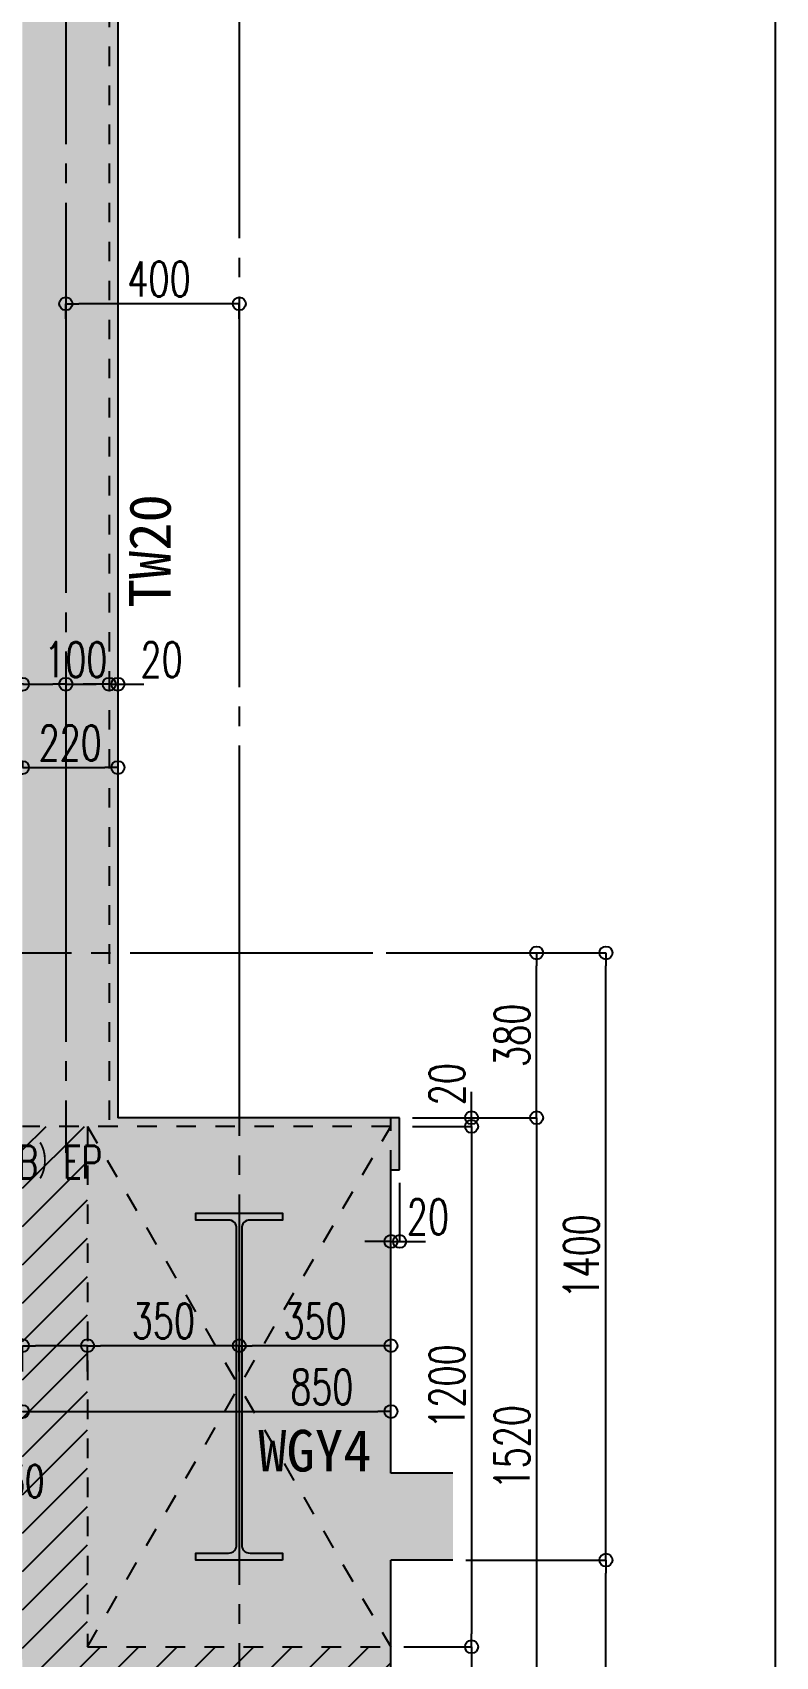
# Model space of a CAD drawing. Extents: x -229451 to 47804, y -161247 to 19812.
# Drawn here: x 41335 to 43050, y 8030 to 11775 of the extents above; entities that cross this region are included whole.
import ezdxf
from ezdxf.enums import TextEntityAlignment as Align

# ---------------------------------------------------------------- set-up
doc = ezdxf.new("R2010")
doc.units = 0
doc.header["$LTSCALE"] = 450
doc.linetypes.add('CENTER2', pattern=[2.3, 2, -0.1, 0.1, -0.1])
doc.linetypes.add('HIDDEN3', pattern=[0.2, 0.1, -0.1])
doc.layers.get('0').update_dxf_attribs({"linetype": 'CONTINUOUS'})
doc.layers.get('DEFPOINTS').update_dxf_attribs({"linetype": 'CONTINUOUS'})
doc.layers.add('E0_図面枠B_OFF', color=255, linetype='CONTINUOUS', plot=False)
for name, color, linetype in [('E1_文字A', 3, 'CONTINUOUS'), ('G1_ハッチング', 251, 'CONTINUOUS'), ('G2_ハッチング', 243, 'CONTINUOUS'), ('H寸法', 3, 'CONTINUOUS'), ('IA_通芯', 12, 'CENTER2'), ('IB_壁芯', 2, 'CENTER2'), ('ID1_躯体', 7, 'CONTINUOUS'), ('ID2_構造体', 8, 'HIDDEN3'), ('IE_鉄骨', 242, 'CONTINUOUS'), ('JA2_梁記号', 4, 'CONTINUOUS'), ('JA4_壁記号', 4, 'CONTINUOUS')]:
    doc.layers.add(name, color=color, linetype=linetype)
doc.styles.add('toda-A (0.7)', font='romans.shx', dxfattribs={"width": 0.7, "bigfont": 'extfont.shx'})
doc.styles.add('toda-G', font='')
doc.styles.get('toda-G').set_extended_font_data('MS Gothic')
doc.dimstyles.new('toda 1：30', dxfattribs={"dimscale": 30, "dimtxt": 2.7, "dimasz": 1, "dimexe": 0, "dimexo": 1, "dimgap": 0, "dimtad": 0, "dimdec": 3, "dimzin": 12, "dimdsep": 46, "dimtxsty": 'toda-A (0.7)', "dimblk": 'ORIGIN', "dimcen": 2.5, "dimclrd": 256, "dimclre": 256, "dimclrt": 7, "dimadec": 0, "dimazin": 0, "dimtfac": 1, "dimtdec": 3, "dimtix": 1, "dimtmove": 2, "dimatfit": 3, "dimldrblk": 'ORIGIN', "dimfxl": 0, "dimtvp": 0.7, "dimtolj": 1, "dimtzin": 0, "dimarcsym": 0})

# ---------------------------------------------------------------- blocks, each defined once
blk = doc.blocks.new('_Origin')
at = {"color": 0, "linetype": 'ByBlock', "lineweight": -2}
blk.add_line((0, 0), (-1, 0), dxfattribs=at)
blk.add_circle((0, 0), 0.5, dxfattribs=at)
blk = doc.blocks.new('*D316')
at = {"layer": 'DEFPOINTS', "color": 0, "transparency": 16777216}
for p in [(41462.2, 8746.5), (41462.2, 8657.2), (41812.2, 8657.2)]:
    blk.add_point(p, dxfattribs=at)
at = {"layer": 'H寸法', "linetype": 'CENTER2', "lineweight": -2, "transparency": 16777216}
for p, q in [((41462.2, 8687.2), (41462.2, 8746.5)), ((41812.2, 8687.2), (41812.2, 8746.5))]:
    blk.add_line(p, q, dxfattribs=at)
at = {"layer": 'H寸法', "lineweight": -2, "transparency": 16777216}
blk.add_line((41782.2, 8746.5), (41492.2, 8746.5), dxfattribs=at)
at = {"layer": 'H寸法', "lineweight": -2, "transparency": 16777216, "xscale": 30, "yscale": 30, "zscale": 30, "rotation": 180}
blk.add_blockref('_Origin', (41462.2, 8746.5), dxfattribs=at)
at = {"layer": 'H寸法', "lineweight": -2, "transparency": 16777216, "xscale": 30, "yscale": 30, "zscale": 30}
blk.add_blockref('_Origin', (41812.2, 8746.5), dxfattribs=at)
at = {"layer": 'H寸法', "color": 7, "transparency": 16777216, "insert": (41637.2, 8803.2), "char_height": 81, "attachment_point": 5, "style": 'toda-A (0.7)'}
blk.add_mtext('\\A1;350', dxfattribs=at)
blk = doc.blocks.new('*D317')
at = {"layer": 'DEFPOINTS', "color": 0, "transparency": 16777216}
for p in [(41812.2, 8746.5), (41812.2, 8657.2), (42162.2, 8657.2)]:
    blk.add_point(p, dxfattribs=at)
at = {"layer": 'H寸法', "linetype": 'CENTER2', "lineweight": -2, "transparency": 16777216}
for p, q in [((41812.2, 8687.2), (41812.2, 8746.5)), ((42162.2, 8687.2), (42162.2, 8746.5))]:
    blk.add_line(p, q, dxfattribs=at)
at = {"layer": 'H寸法', "lineweight": -2, "transparency": 16777216}
blk.add_line((42132.2, 8746.5), (41842.2, 8746.5), dxfattribs=at)
at = {"layer": 'H寸法', "lineweight": -2, "transparency": 16777216, "xscale": 30, "yscale": 30, "zscale": 30, "rotation": 180}
blk.add_blockref('_Origin', (41812.2, 8746.5), dxfattribs=at)
at = {"layer": 'H寸法', "lineweight": -2, "transparency": 16777216, "xscale": 30, "yscale": 30, "zscale": 30}
blk.add_blockref('_Origin', (42162.2, 8746.5), dxfattribs=at)
at = {"layer": 'H寸法', "color": 7, "transparency": 16777216, "insert": (41987.2, 8803.2), "char_height": 81, "attachment_point": 5, "style": 'toda-A (0.7)'}
blk.add_mtext('\\A1;350', dxfattribs=at)
blk = doc.blocks.new('*D318')
at = {"layer": 'DEFPOINTS', "color": 0, "transparency": 16777216}
for p in [(42162.2, 8594.6), (41312.2, 8564.2), (42162.2, 8545.6)]:
    blk.add_point(p, dxfattribs=at)
at = {"layer": 'H寸法', "linetype": 'CENTER2', "lineweight": -2, "transparency": 16777216}
for p, q in [((41312.2, 8594.2), (41312.2, 8594.6)), ((42162.2, 8575.6), (42162.2, 8594.6))]:
    blk.add_line(p, q, dxfattribs=at)
at = {"layer": 'H寸法', "lineweight": -2, "transparency": 16777216}
blk.add_line((41342.2, 8594.6), (42132.2, 8594.6), dxfattribs=at)
at = {"layer": 'H寸法', "lineweight": -2, "transparency": 16777216, "xscale": 30, "yscale": 30, "zscale": 30, "rotation": 180}
blk.add_blockref('_Origin', (41312.2, 8594.6), dxfattribs=at)
at = {"layer": 'H寸法', "lineweight": -2, "transparency": 16777216, "xscale": 30, "yscale": 30, "zscale": 30}
blk.add_blockref('_Origin', (42162.2, 8594.6), dxfattribs=at)
at = {"layer": 'H寸法', "color": 7, "transparency": 16777216, "insert": (42002.9, 8651.3), "char_height": 81, "attachment_point": 5, "style": 'toda-A (0.7)'}
blk.add_mtext('\\A1;850', dxfattribs=at)
blk = doc.blocks.new('*D319')
at = {"layer": 'DEFPOINTS', "color": 0, "transparency": 16777216}
for p in [(42182.2, 9252.2), (42162.2, 8052.2), (42348.2, 8052.2)]:
    blk.add_point(p, dxfattribs=at)
at = {"layer": 'H寸法', "linetype": 'CENTER2', "lineweight": -2, "transparency": 16777216}
for p, q in [((42212.2, 9252.2), (42348.2, 9252.2)), ((42192.2, 8052.2), (42348.2, 8052.2))]:
    blk.add_line(p, q, dxfattribs=at)
at = {"layer": 'H寸法', "lineweight": -2, "transparency": 16777216}
blk.add_line((42348.2, 9222.2), (42348.2, 8082.2), dxfattribs=at)
at = {"layer": 'H寸法', "lineweight": -2, "transparency": 16777216, "xscale": 30, "yscale": 30, "zscale": 30}
for p, rotation in [((42348.2, 9252.2), 90), ((42348.2, 8052.2), 270)]:
    blk.add_blockref('_Origin', p, dxfattribs=dict(at, rotation=rotation))
at = {"layer": 'H寸法', "color": 7, "transparency": 16777216, "insert": (42291.5, 8652.2), "char_height": 81, "attachment_point": 5, "rotation": 90, "style": 'toda-A (0.7)'}
blk.add_mtext('\\A1;1200', dxfattribs=at)
blk = doc.blocks.new('*D320')
at = {"layer": 'DEFPOINTS', "color": 0, "transparency": 16777216}
for p in [(41532.2, 10079.6), (41312.2, 10061), (41532.2, 10061)]:
    blk.add_point(p, dxfattribs=at)
at = {"layer": 'H寸法', "linetype": 'CENTER2', "lineweight": -2, "transparency": 16777216}
for p, q in [((41312.2, 10091), (41312.2, 10079.6)), ((41532.2, 10091), (41532.2, 10079.6))]:
    blk.add_line(p, q, dxfattribs=at)
at = {"layer": 'H寸法', "lineweight": -2, "transparency": 16777216}
blk.add_line((41342.2, 10079.6), (41502.2, 10079.6), dxfattribs=at)
at = {"layer": 'H寸法', "lineweight": -2, "transparency": 16777216, "xscale": 30, "yscale": 30, "zscale": 30, "rotation": 180}
blk.add_blockref('_Origin', (41312.2, 10079.6), dxfattribs=at)
at = {"layer": 'H寸法', "lineweight": -2, "transparency": 16777216, "xscale": 30, "yscale": 30, "zscale": 30}
blk.add_blockref('_Origin', (41532.2, 10079.6), dxfattribs=at)
at = {"layer": 'H寸法', "color": 7, "transparency": 16777216, "insert": (41422.2, 10136.3), "char_height": 81, "attachment_point": 5, "style": 'toda-A (0.7)'}
blk.add_mtext('\\A1;220', dxfattribs=at)
blk = doc.blocks.new('*D333')
at = {"layer": 'DEFPOINTS', "color": 0, "transparency": 16777216}
for p in [(41412.2, 10271.8), (41312.2, 10244.4), (41412.2, 10244.4)]:
    blk.add_point(p, dxfattribs=at)
at = {"layer": 'H寸法', "linetype": 'CENTER2', "lineweight": -2, "transparency": 16777216}
for p, q in [((41312.2, 10274.4), (41312.2, 10271.8)), ((41412.2, 10274.4), (41412.2, 10271.8))]:
    blk.add_line(p, q, dxfattribs=at)
at = {"layer": 'H寸法', "lineweight": -2, "transparency": 16777216}
blk.add_line((41342.2, 10271.8), (41382.2, 10271.8), dxfattribs=at)
at = {"layer": 'H寸法', "lineweight": -2, "transparency": 16777216, "xscale": 30, "yscale": 30, "zscale": 30, "rotation": 180}
blk.add_blockref('_Origin', (41312.2, 10271.8), dxfattribs=at)
at = {"layer": 'H寸法', "lineweight": -2, "transparency": 16777216, "xscale": 30, "yscale": 30, "zscale": 30}
blk.add_blockref('_Origin', (41412.2, 10271.8), dxfattribs=at)
at = {"layer": 'H寸法', "color": 7, "transparency": 16777216, "insert": (41199.9, 10328.5), "char_height": 81, "attachment_point": 5, "style": 'toda-A (0.7)'}
blk.add_mtext('\\A1;100', dxfattribs=at)
blk = doc.blocks.new('*D334')
at = {"layer": 'DEFPOINTS', "color": 0, "transparency": 16777216}
for p in [(41532.2, 10271.8), (41512.2, 10244.4), (41532.2, 10244.4)]:
    blk.add_point(p, dxfattribs=at)
at = {"layer": 'H寸法', "lineweight": -2, "transparency": 16777216}
for p, q in [((41482.2, 10271.8), (41452.2, 10271.8)), ((41512.2, 10271.8), (41532.2, 10271.8)), ((41562.2, 10271.8), (41592.2, 10271.8))]:
    blk.add_line(p, q, dxfattribs=at)
at = {"layer": 'H寸法', "linetype": 'CENTER2', "lineweight": -2, "transparency": 16777216}
for p, q in [((41512.2, 10274.4), (41512.2, 10271.8)), ((41532.2, 10274.4), (41532.2, 10271.8))]:
    blk.add_line(p, q, dxfattribs=at)
at = {"layer": 'H寸法', "lineweight": -2, "transparency": 16777216, "xscale": 30, "yscale": 30, "zscale": 30}
blk.add_blockref('_Origin', (41512.2, 10271.8), dxfattribs=at)
at = {"layer": 'H寸法', "lineweight": -2, "transparency": 16777216, "xscale": 30, "yscale": 30, "zscale": 30, "rotation": 180}
blk.add_blockref('_Origin', (41532.2, 10271.8), dxfattribs=at)
at = {"layer": 'H寸法', "color": 7, "transparency": 16777216, "insert": (41633, 10328.5), "char_height": 81, "attachment_point": 5, "style": 'toda-A (0.7)'}
blk.add_mtext('\\A1;20', dxfattribs=at)
blk = doc.blocks.new('*D505')
at = {"layer": 'DEFPOINTS', "color": 0, "transparency": 16777216}
for p in [(42305.4, 8252.2), (42658.3, 8252.2), (41732.2, 5452.2)]:
    blk.add_point(p, dxfattribs=at)
at = {"layer": 'H寸法', "linetype": 'CENTER2', "lineweight": -2, "transparency": 16777216}
for p, q in [((42335.4, 8252.2), (42658.3, 8252.2)), ((41762.2, 5452.2), (42658.3, 5452.2))]:
    blk.add_line(p, q, dxfattribs=at)
at = {"layer": 'H寸法', "lineweight": -2, "transparency": 16777216}
blk.add_line((42658.3, 5482.2), (42658.3, 8222.2), dxfattribs=at)
at = {"layer": 'H寸法', "lineweight": -2, "transparency": 16777216, "xscale": 30, "yscale": 30, "zscale": 30}
for p, rotation in [((42658.3, 8252.2), 90), ((42658.3, 5452.2), 270)]:
    blk.add_blockref('_Origin', p, dxfattribs=dict(at, rotation=rotation))
at = {"layer": 'H寸法', "color": 7, "transparency": 16777216, "insert": (42601.6, 6852.2), "char_height": 81, "attachment_point": 5, "rotation": 90, "style": 'toda-A (0.7)'}
blk.add_mtext('\\A1;2800', dxfattribs=at)
blk = doc.blocks.new('*D506')
at = {"layer": 'DEFPOINTS', "color": 0, "transparency": 16777216}
for p in [(42120.9, 9652.2), (42658.3, 9652.2), (42305.4, 8252.2)]:
    blk.add_point(p, dxfattribs=at)
at = {"layer": 'H寸法', "linetype": 'CENTER2', "lineweight": -2, "transparency": 16777216}
for p, q in [((42150.9, 9652.2), (42658.3, 9652.2)), ((42335.4, 8252.2), (42658.3, 8252.2))]:
    blk.add_line(p, q, dxfattribs=at)
at = {"layer": 'H寸法', "lineweight": -2, "transparency": 16777216}
blk.add_line((42658.3, 8282.2), (42658.3, 9622.2), dxfattribs=at)
at = {"layer": 'H寸法', "lineweight": -2, "transparency": 16777216, "xscale": 30, "yscale": 30, "zscale": 30}
for p, rotation in [((42658.3, 9652.2), 90), ((42658.3, 8252.2), 270)]:
    blk.add_blockref('_Origin', p, dxfattribs=dict(at, rotation=rotation))
at = {"layer": 'H寸法', "color": 7, "transparency": 16777216, "insert": (42601.6, 8952.2), "char_height": 81, "attachment_point": 5, "rotation": 90, "style": 'toda-A (0.7)'}
blk.add_mtext('\\A1;1400', dxfattribs=at)
blk = doc.blocks.new('*D507')
at = {"layer": 'DEFPOINTS', "color": 0, "transparency": 16777216}
for p in [(41312.2, 8746.5), (41312.2, 8657.2), (41462.2, 8657.2)]:
    blk.add_point(p, dxfattribs=at)
at = {"layer": 'H寸法', "linetype": 'CENTER2', "lineweight": -2, "transparency": 16777216}
for p, q in [((41312.2, 8687.2), (41312.2, 8746.5)), ((41462.2, 8687.2), (41462.2, 8746.5))]:
    blk.add_line(p, q, dxfattribs=at)
at = {"layer": 'H寸法', "lineweight": -2, "transparency": 16777216}
blk.add_line((41432.2, 8746.5), (41342.2, 8746.5), dxfattribs=at)
at = {"layer": 'H寸法', "lineweight": -2, "transparency": 16777216, "xscale": 30, "yscale": 30, "zscale": 30, "rotation": 180}
blk.add_blockref('_Origin', (41312.2, 8746.5), dxfattribs=at)
at = {"layer": 'H寸法', "lineweight": -2, "transparency": 16777216, "xscale": 30, "yscale": 30, "zscale": 30}
blk.add_blockref('_Origin', (41462.2, 8746.5), dxfattribs=at)
at = {"layer": 'H寸法', "color": 7, "transparency": 16777216, "insert": (41220.3, 8803.2), "char_height": 81, "attachment_point": 5, "style": 'toda-A (0.7)'}
blk.add_mtext('\\A1;150', dxfattribs=at)
blk = doc.blocks.new('*D508')
at = {"layer": 'DEFPOINTS', "color": 0, "transparency": 16777216}
for p in [(42182.2, 9272.2), (42162.2, 7752.2), (42498.4, 7752.2)]:
    blk.add_point(p, dxfattribs=at)
at = {"layer": 'H寸法', "linetype": 'CENTER2', "lineweight": -2, "transparency": 16777216}
for p, q in [((42212.2, 9272.2), (42498.4, 9272.2)), ((42192.2, 7752.2), (42498.4, 7752.2))]:
    blk.add_line(p, q, dxfattribs=at)
at = {"layer": 'H寸法', "lineweight": -2, "transparency": 16777216}
blk.add_line((42498.4, 9242.2), (42498.4, 7782.2), dxfattribs=at)
at = {"layer": 'H寸法', "lineweight": -2, "transparency": 16777216, "xscale": 30, "yscale": 30, "zscale": 30}
for p, rotation in [((42498.4, 9272.2), 90), ((42498.4, 7752.2), 270)]:
    blk.add_blockref('_Origin', p, dxfattribs=dict(at, rotation=rotation))
at = {"layer": 'H寸法', "color": 7, "transparency": 16777216, "insert": (42441.7, 8512.2), "char_height": 81, "attachment_point": 5, "rotation": 90, "style": 'toda-A (0.7)'}
blk.add_mtext('\\A1;1520', dxfattribs=at)
blk = doc.blocks.new('*D509')
at = {"layer": 'DEFPOINTS', "color": 0, "transparency": 16777216}
for p in [(42363.2, 9652.2), (42498.4, 9652.2), (42182.2, 9272.2)]:
    blk.add_point(p, dxfattribs=at)
at = {"layer": 'H寸法', "linetype": 'CENTER2', "lineweight": -2, "transparency": 16777216}
for p, q in [((42393.2, 9652.2), (42498.4, 9652.2)), ((42212.2, 9272.2), (42498.4, 9272.2))]:
    blk.add_line(p, q, dxfattribs=at)
at = {"layer": 'H寸法', "lineweight": -2, "transparency": 16777216}
blk.add_line((42498.4, 9302.2), (42498.4, 9622.2), dxfattribs=at)
at = {"layer": 'H寸法', "lineweight": -2, "transparency": 16777216, "xscale": 30, "yscale": 30, "zscale": 30}
for p, rotation in [((42498.4, 9652.2), 90), ((42498.4, 9272.2), 270)]:
    blk.add_blockref('_Origin', p, dxfattribs=dict(at, rotation=rotation))
at = {"layer": 'H寸法', "color": 7, "transparency": 16777216, "insert": (42441.7, 9462.2), "char_height": 81, "attachment_point": 5, "rotation": 90, "style": 'toda-A (0.7)'}
blk.add_mtext('\\A1;380', dxfattribs=at)
blk = doc.blocks.new('*D510')
at = {"layer": 'DEFPOINTS', "color": 0, "transparency": 16777216}
for p in [(42162.2, 8052.2), (42162.2, 7752.2), (42348.2, 7752.2)]:
    blk.add_point(p, dxfattribs=at)
at = {"layer": 'H寸法', "linetype": 'CENTER2', "lineweight": -2, "transparency": 16777216}
for p, q in [((42192.2, 8052.2), (42348.2, 8052.2)), ((42192.2, 7752.2), (42348.2, 7752.2))]:
    blk.add_line(p, q, dxfattribs=at)
at = {"layer": 'H寸法', "lineweight": -2, "transparency": 16777216}
blk.add_line((42348.2, 8022.2), (42348.2, 7782.2), dxfattribs=at)
at = {"layer": 'H寸法', "lineweight": -2, "transparency": 16777216, "xscale": 30, "yscale": 30, "zscale": 30}
for p, rotation in [((42348.2, 8052.2), 90), ((42348.2, 7752.2), 270)]:
    blk.add_blockref('_Origin', p, dxfattribs=dict(at, rotation=rotation))
at = {"layer": 'H寸法', "color": 7, "transparency": 16777216, "insert": (42291.5, 7902.2), "char_height": 81, "attachment_point": 5, "rotation": 90, "style": 'toda-A (0.7)'}
blk.add_mtext('\\A1;300', dxfattribs=at)
blk = doc.blocks.new('*D511')
at = {"layer": 'DEFPOINTS', "color": 0, "transparency": 16777216}
for p in [(42182.2, 9272.2), (42182.2, 9252.2), (42348.2, 9272.2)]:
    blk.add_point(p, dxfattribs=at)
at = {"layer": 'H寸法', "lineweight": -2, "transparency": 16777216}
for p, q in [((42348.2, 9302.2), (42348.2, 9332.2)), ((42348.2, 9252.2), (42348.2, 9272.2)), ((42348.2, 9222.2), (42348.2, 9192.2))]:
    blk.add_line(p, q, dxfattribs=at)
at = {"layer": 'H寸法', "linetype": 'CENTER2', "lineweight": -2, "transparency": 16777216}
for p, q in [((42212.2, 9272.2), (42348.2, 9272.2)), ((42212.2, 9252.2), (42348.2, 9252.2))]:
    blk.add_line(p, q, dxfattribs=at)
at = {"layer": 'H寸法', "lineweight": -2, "transparency": 16777216, "xscale": 30, "yscale": 30, "zscale": 30}
for p, rotation in [((42348.2, 9272.2), 270), ((42348.2, 9252.2), 90)]:
    blk.add_blockref('_Origin', p, dxfattribs=dict(at, rotation=rotation))
at = {"layer": 'H寸法', "color": 7, "transparency": 16777216, "insert": (42291.5, 9349.5), "char_height": 81, "attachment_point": 5, "rotation": 90, "style": 'toda-A (0.7)'}
blk.add_mtext('\\A1;20', dxfattribs=at)
blk = doc.blocks.new('*D512')
at = {"layer": 'DEFPOINTS', "color": 0, "transparency": 16777216}
for p in [(42182.2, 9152.2), (42162.2, 9007.1), (42182.2, 8986.8)]:
    blk.add_point(p, dxfattribs=at)
at = {"layer": 'H寸法', "linetype": 'CENTER2', "lineweight": -2, "transparency": 16777216}
for p, q in [((42182.2, 9122.2), (42182.2, 8986.8)), ((42162.2, 8977.1), (42162.2, 8986.8))]:
    blk.add_line(p, q, dxfattribs=at)
at = {"layer": 'H寸法', "lineweight": -2, "transparency": 16777216}
for p, q in [((42132.2, 8986.8), (42102.2, 8986.8)), ((42162.2, 8986.8), (42182.2, 8986.8)), ((42212.2, 8986.8), (42242.2, 8986.8))]:
    blk.add_line(p, q, dxfattribs=at)
at = {"layer": 'H寸法', "lineweight": -2, "transparency": 16777216, "xscale": 30, "yscale": 30, "zscale": 30}
blk.add_blockref('_Origin', (42162.2, 8986.8), dxfattribs=at)
at = {"layer": 'H寸法', "lineweight": -2, "transparency": 16777216, "xscale": 30, "yscale": 30, "zscale": 30, "rotation": 180}
blk.add_blockref('_Origin', (42182.2, 8986.8), dxfattribs=at)
at = {"layer": 'H寸法', "color": 7, "transparency": 16777216, "insert": (42247.5, 9043.5), "char_height": 81, "attachment_point": 5, "style": 'toda-A (0.7)'}
blk.add_mtext('\\A1;20', dxfattribs=at)
blk = doc.blocks.new('*D513')
at = {"layer": 'DEFPOINTS', "color": 0, "transparency": 16777216}
for p in [(41512.2, 10271.8), (41412.2, 10244.4), (41512.2, 10244.4)]:
    blk.add_point(p, dxfattribs=at)
at = {"layer": 'H寸法', "linetype": 'CENTER2', "lineweight": -2, "transparency": 16777216}
for p, q in [((41412.2, 10274.4), (41412.2, 10271.8)), ((41512.2, 10274.4), (41512.2, 10271.8))]:
    blk.add_line(p, q, dxfattribs=at)
at = {"layer": 'H寸法', "lineweight": -2, "transparency": 16777216}
blk.add_line((41442.2, 10271.8), (41482.2, 10271.8), dxfattribs=at)
at = {"layer": 'H寸法', "lineweight": -2, "transparency": 16777216, "xscale": 30, "yscale": 30, "zscale": 30, "rotation": 180}
blk.add_blockref('_Origin', (41412.2, 10271.8), dxfattribs=at)
at = {"layer": 'H寸法', "lineweight": -2, "transparency": 16777216, "xscale": 30, "yscale": 30, "zscale": 30}
blk.add_blockref('_Origin', (41512.2, 10271.8), dxfattribs=at)
at = {"layer": 'H寸法', "color": 7, "transparency": 16777216, "insert": (41435.3, 10328.5), "char_height": 81, "attachment_point": 5, "style": 'toda-A (0.7)'}
blk.add_mtext('\\A1;100', dxfattribs=at)
blk = doc.blocks.new('*D514')
at = {"layer": 'DEFPOINTS', "color": 0, "transparency": 16777216}
for p in [(41412.2, 11149.3), (41412.2, 11084.7), (41812.2, 11084.7)]:
    blk.add_point(p, dxfattribs=at)
at = {"layer": 'H寸法', "linetype": 'CENTER2', "lineweight": -2, "transparency": 16777216}
for p, q in [((41412.2, 11114.7), (41412.2, 11149.3)), ((41812.2, 11114.7), (41812.2, 11149.3))]:
    blk.add_line(p, q, dxfattribs=at)
at = {"layer": 'H寸法', "lineweight": -2, "transparency": 16777216}
blk.add_line((41782.2, 11149.3), (41442.2, 11149.3), dxfattribs=at)
at = {"layer": 'H寸法', "lineweight": -2, "transparency": 16777216, "xscale": 30, "yscale": 30, "zscale": 30, "rotation": 180}
blk.add_blockref('_Origin', (41412.2, 11149.3), dxfattribs=at)
at = {"layer": 'H寸法', "lineweight": -2, "transparency": 16777216, "xscale": 30, "yscale": 30, "zscale": 30}
blk.add_blockref('_Origin', (41812.2, 11149.3), dxfattribs=at)
at = {"layer": 'H寸法', "color": 7, "transparency": 16777216, "insert": (41627.1, 11206), "char_height": 81, "attachment_point": 5, "style": 'toda-A (0.7)'}
blk.add_mtext('\\A1;400', dxfattribs=at)

msp = doc.modelspace()

# ---------------------------------------------------------------- hatches: boundary and pattern name
at = {"layer": 'G1_ハッチング'}
h = msp.add_hatch(color=256, dxfattribs=at)
h.paths.add_polyline_path([(42162.1536, 9152.1917), (42182.1536, 9152.1917), (42182.1536, 9272.1917), (41532.1536, 9272.1917), (41532.1536, 13452.1917), (42162.1536, 13452.1917), (42162.1536, 14452.1917), (42305.4225, 14452.1917), (42305.4225, 14652.1917), (41612.1536, 14652.1917), (41612.1536, 14829.4418), (41362.1536, 14829.4418), (41362.1536, 14652.1917), (38812.1536, 14652.1917), (38812.1536, 14829.4418), (38612.1536, 14829.4418), (38612.1536, 14652.1917), (37388.8324, 14652.1917), (37388.8324, 14452.1917), (37612.1536, 14452.1917), (37612.1536, 11788.2949), (37622.2392, 11777.1917), (37702.1536, 11777.1917), (37702.1536, 11817.1917), (37812.1536, 11817.1917), (37812.1536, 14452.1917), (38912.1536, 14452.1917), (38912.1536, 13752.1917), (39112.1536, 13752.1917), (39112.1536, 9252.1917), (37812.1536, 9252.1917), (37812.1536, 9652.1917), (37612.1536, 9652.1917), (37612.1536, 9252.1917), (37388.8324, 9252.1917), (37388.8324, 9052.1917), (37612.1536, 9052.1917), (37612.1536, 8652.1917), (37912.1536, 8652.1917), (37912.1536, 9052.1917), (38912.1536, 9052.1917), (38912.1536, 8352.1917), (39062.1536, 8352.1917), (39062.1536, 2652.1917), (37388.8324, 2652.1917), (37388.8324, 2052.1917), (41412.1536, 2052.1917), (41412.1536, 1352.1917), (42212.1536, 1352.1917), (42212.1536, 2352.1917), (43049.6393, 2352.1917), (43049.4304, 2652.1917), (41731.9447, 2652.1917), (41732.1536, 7752.1917), (42162.1536, 7752.1917), (42162.1536, 8252.1917), (42305.4225, 8252.1917), (42305.4225, 8452.1917), (42162.1536, 8452.1917)])
h.paths.add_polyline_path([(41312.1536, 8222.1917), (39312.1536, 8222.1917), (39312.1536, 13952.1917), (39312.1536, 14452.1917), (41312.1536, 14452.1917)], flags=16)
h.paths.add_polyline_path([(41312.1536, 8022.1917), (41312.1536, 5422.1917), (39312.1536, 5422.1917), (39312.1536, 8022.1917)], flags=16)
h.paths.add_polyline_path([(41312.1536, 5222.1917), (41312.1536, 2652.1917), (39312.1536, 2652.1917), (39312.1536, 5222.1917)], flags=16)
at = {"layer": 'G2_ハッチング', "linetype": 'Continuous'}
h = msp.add_hatch(dxfattribs=at)
h.set_pattern_fill('ANSI31', color=5, scale=500)
h.set_pattern_definition([(45, (-86686.32, -21219.99), (-44.194174, 44.194174), [])])
h.paths.add_polyline_path([(42162.1536, 8052.1917), (41462.1536, 8052.1917), (41462.1536, 9252.1917), (41312.1536, 9252.1917), (41312.1536, 8052.1917), (41312.1536, 7752.1917), (42162.1536, 7752.1917)])

# ---------------------------------------------------------------- linework, layer by layer
at = {"layer": 'E0_図面枠B_OFF'}
msp.add_lwpolyline([(36438.7834, 89.7168), (43049.6393, 89.7168), (43049.6393, 14979.7808), (36438.7834, 14979.7808)], close=True, dxfattribs=at)
at = {"layer": 'IA_通芯'}
for p, q in [((41812.1536, 15305.1551), (41812.1536, 1277.4835)), ((34315.2719, 9652.1917), (42120.8904, 9652.1917))]:
    msp.add_line(p, q, dxfattribs=at)
at = {"layer": 'IB_壁芯'}
msp.add_line((41412.1536, 13452.1917), (41412.1536, 9191.5311), dxfattribs=at)
at = {"layer": 'ID1_躯体'}
for p, q in [((41532.1536, 13452.1917), (41532.1536, 9272.1917)), ((42182.1536, 9272.1917), (41532.1536, 9272.1917)), ((42182.1536, 9152.1917), (42182.1536, 9272.1917)), ((42162.1536, 8452.1917), (42162.1536, 9152.1917)), ((42162.1536, 9152.1917), (42182.1536, 9152.1917)), ((42305.4225, 8452.1917), (42162.1536, 8452.1917)), ((42162.1536, 7752.1917), (42162.1536, 8252.1917)), ((42305.4225, 8252.1917), (42162.1536, 8252.1917))]:
    msp.add_line(p, q, dxfattribs=at)
at = {"layer": 'ID2_構造体'}
for p, q in [((41512.1536, 13452.1917), (41512.1536, 9252.1917)), ((42162.1536, 9252.1917), (41312.1536, 9252.1917)), ((41462.1536, 9252.1917), (41462.1536, 8052.1917)), ((41462.1536, 8052.1917), (42162.1536, 9252.1917)), ((41462.1536, 9252.1917), (42162.1536, 8052.1917)), ((42162.1536, 9152.1917), (42162.1536, 9272.1917)), ((41462.1536, 8052.1917), (42162.1536, 8052.1917))]:
    msp.add_line(p, q, dxfattribs=at)
at = {"layer": 'IE_鉄骨'}
msp.add_lwpolyline([(41912.1536, 8252.1917), (41712.1536, 8252.1917), (41712.1536, 8268.1917), (41787.1536, 8268.1917, 0.450910804), (41806.1536, 8288.1917), (41806.1536, 9016.1917, 0.450910804), (41787.1536, 9036.1917), (41712.1536, 9036.1917), (41712.1536, 9052.1917), (41912.1536, 9052.1917), (41912.1536, 9036.1917), (41837.1536, 9036.1917, 0.450910804), (41818.1536, 9016.1917), (41818.1536, 8288.1917, 0.450910804), (41837.1536, 8268.1917), (41912.1536, 8268.1917)], format="xyb", close=True, dxfattribs=at)

# ---------------------------------------------------------------- texts
at = {"layer": 'E1_文字A', "color": 3, "linetype": 'ByBlock', "style": 'toda-A (0.7)', "width": 0.7}
for s, p in [('壁 : コンクリート打ち放し（B）EP', (40513.7002, 9132.3385)), ('床:モルタル塗りア30', (40788.516, 8396.3852))]:
    msp.add_text(s, height=75, dxfattribs=at).set_placement(p)
at = {"layer": 'JA2_梁記号', "style": 'toda-G'}
msp.add_text('WGY4', height=96, dxfattribs=at).set_placement((41856.185, 8456.3913))
at = {"layer": 'JA4_壁記号', "style": 'toda-G'}
msp.add_text('TW20', height=96, rotation=90, dxfattribs=at).set_placement((41558.2695, 10579.4893), align=Align.TOP_CENTER)

# ---------------------------------------------------------------- dimensions: what is measured, and where the dimension line sits
at = {"layer": 'H寸法'}
for base, p1, p2, picture, middle in [((41412.1536, 11149.2599), (41812.1536, 11084.7056), (41412.1536, 11084.7056), '*D514', (41627.1225, 11205.9599)), ((41412.1536, 10271.7955), (41312.1536, 10244.3839), (41412.1536, 10244.3839), '*D333', (41199.9284, 10328.4955)), ((41512.1536, 10271.7955), (41412.1536, 10244.3839), (41512.1536, 10244.3839), '*D513', (41435.2593, 10328.4955)), ((41532.1536, 10271.7955), (41512.1536, 10244.3839), (41532.1536, 10244.3839), '*D334', (41632.9638, 10328.4955)), ((42182.1536, 8986.8316), (42162.1536, 9007.0722), (42182.1536, 9152.1917), '*D512', (42247.5109, 9043.5316)), ((41312.1536, 8746.4508), (41462.1536, 8657.2359), (41312.1536, 8657.2359), '*D507', (41220.2673, 8803.1508)), ((42162.1536, 8594.5984), (41312.1536, 8564.1799), (42162.1536, 8545.6347), '*D318', (42002.9322, 8651.2984))]:
    dim = msp.add_linear_dim(base=base, p1=p1, p2=p2, dimstyle='toda 1：30', override={"dimfxl": 0}, dxfattribs=at)
    dim.commit()
    dim.dimension.update_dxf_attribs({"geometry": picture, "text_midpoint": middle, "dimtype": 160})
for base, p1, p2, picture, middle in [((41532.1536, 10079.6266), (41312.1536, 10061.0385), (41532.1536, 10061.0385), '*D320', (41422.1536, 10136.3266)), ((41462.1536, 8746.4508), (41812.1536, 8657.2359), (41462.1536, 8657.2359), '*D316', (41637.1536, 8803.1508)), ((41812.1536, 8746.4508), (42162.1536, 8657.2359), (41812.1536, 8657.2359), '*D317', (41987.1536, 8803.1508))]:
    dim = msp.add_linear_dim(base=base, p1=p1, p2=p2, dimstyle='toda 1：30', override={"dimfxl": 0}, dxfattribs=at)
    dim.commit()
    dim.dimension.update_dxf_attribs({"geometry": picture, "text_midpoint": middle})
for base, p1, p2, picture, middle in [((42658.3429, 9652.1917), (42305.4225, 8252.1917), (42120.8904, 9652.1917), '*D506', (42601.6429, 8952.1917)), ((42498.4183, 9652.1917), (42182.1536, 9272.1917), (42363.2204, 9652.1917), '*D509', (42441.7183, 9462.1917)), ((42498.4183, 7752.1917), (42182.1536, 9272.1917), (42162.1536, 7752.1917), '*D508', (42441.7183, 8512.1917)), ((42348.2204, 8052.1917), (42182.1536, 9252.1917), (42162.1536, 8052.1917), '*D319', (42291.5204, 8652.1917)), ((42658.3429, 8252.1917), (41732.1536, 5452.1917), (42305.4225, 8252.1917), '*D505', (42601.6429, 6852.1917)), ((42348.2204, 7752.1917), (42162.1536, 8052.1917), (42162.1536, 7752.1917), '*D510', (42291.5204, 7902.1917))]:
    dim = msp.add_linear_dim(base=base, p1=p1, p2=p2, angle=90, dimstyle='toda 1：30', override={"dimfxl": 0}, dxfattribs=at)
    dim.commit()
    dim.dimension.update_dxf_attribs({"geometry": picture, "text_midpoint": middle})
dim = msp.add_linear_dim(base=(42348.2204, 9272.1917), p1=(42182.1536, 9252.1917), p2=(42182.1536, 9272.1917), angle=90, dimstyle='toda 1：30', override={"dimfxl": 0}, dxfattribs=at)
dim.commit()
dim.dimension.update_dxf_attribs({"geometry": '*D511', "text_midpoint": (42291.5204, 9349.5415), "dimtype": 160})

doc.saveas('drawing.dxf')
